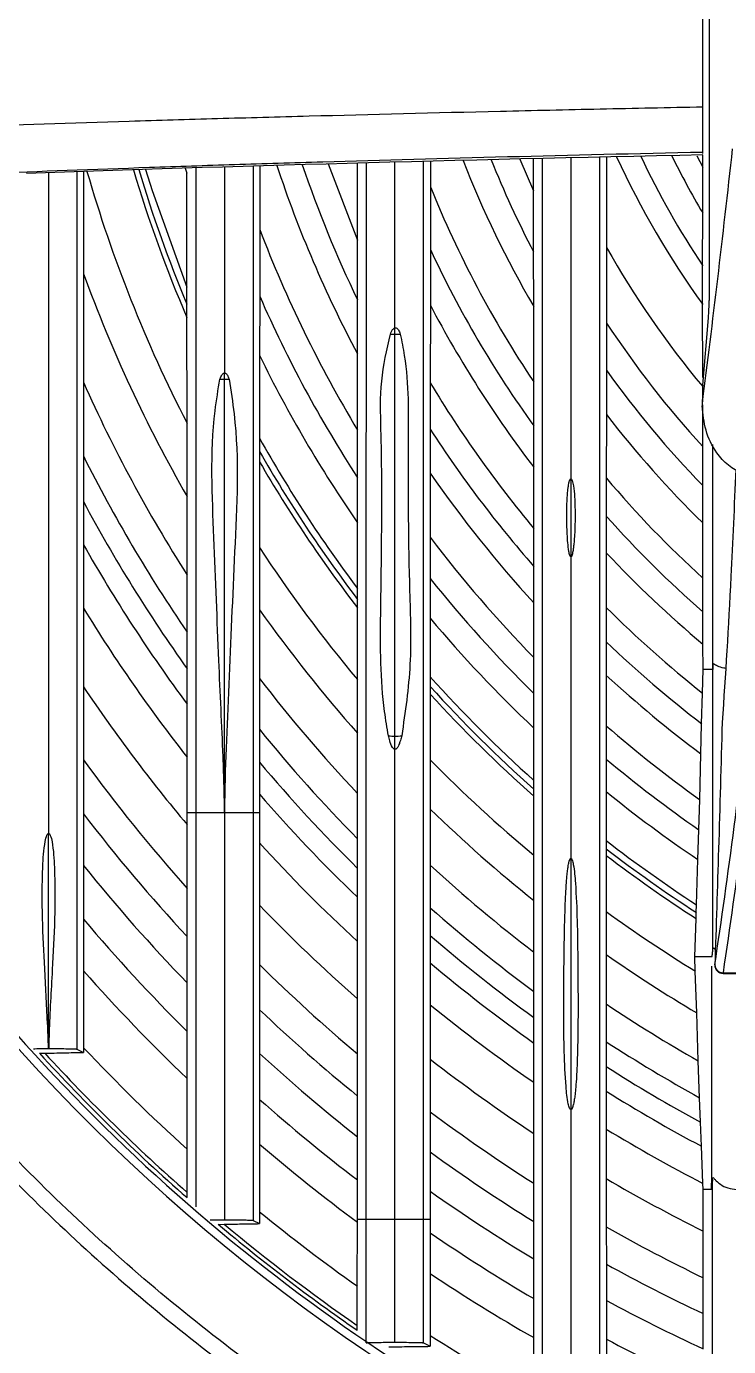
# Model space of a CAD drawing. Extents: x 9.3 to 87.2, y 0.6 to 68.8.
# Drawn here: x 78.281 to 79.558, y 23.827 to 26.228 of the extents above; entities that cross this region are included whole.
import ezdxf

# ---------------------------------------------------------------- set-up
doc = ezdxf.new("R2010")
doc.units = 0
doc.header["$MEASUREMENT"] = 0
doc.layers.add('OBJECT', color=7, linetype='CONTINUOUS')

msp = doc.modelspace()

# ---------------------------------------------------------------- linework, layer by layer
at = {"layer": 'OBJECT'}
for p, q in [((79.5222, 27.6026), (79.5222, 25.7295)), ((79.5108, 26.2035), (79.5109, 26.3994)), ((79.5108, 26.0918), (79.5108, 26.2035)), ((79.5107, 25.9966), (79.5108, 26.0918)), ((78.705, 25.9737), (78.705, 25.8586)), ((78.8293, 25.9775), (78.8827, 25.8389)), ((78.8827, 25.8389), (78.8826, 25.9787)), ((79.0154, 25.9825), (79.0154, 25.9358)), ((79.1778, 25.9865), (79.2031, 25.9284)), ((79.2031, 25.9284), (79.2031, 25.9869)), ((79.3358, 25.9899), (79.3358, 25.8259)), ((79.4998, 25.9926), (79.5107, 25.9717)), ((79.5106, 25.8884), (79.5107, 25.9717)), ((79.5107, 25.9717), (79.5107, 25.994)), ((78.3844, 25.9637), (78.3845, 25.778)), ((78.5696, 25.9699), (78.5725, 25.9605)), ((78.5725, 25.7538), (78.5725, 25.9605)), ((79.0154, 25.9358), (79.0154, 25.8218)), ((79.2031, 25.8174), (79.2031, 25.9284)), ((79.5105, 25.7923), (79.5106, 25.8884)), ((78.705, 25.8586), (78.7049, 25.7369)), ((78.8827, 25.7305), (78.8827, 25.8389)), ((79.0154, 25.8218), (79.0153, 25.721)), ((79.2032, 25.7186), (79.2031, 25.8174)), ((79.3358, 25.8259), (79.3356, 25.6884)), ((79.5105, 25.7218), (79.5105, 25.7923)), ((78.3845, 25.778), (78.3843, 25.5807)), ((78.5726, 25.7223), (78.5725, 25.7538)), ((78.7049, 25.7369), (78.7048, 25.6288)), ((78.5726, 25.6983), (78.5726, 25.7223)), ((78.8828, 25.632), (78.8827, 25.7305)), ((79.0153, 25.721), (79.0151, 25.5795)), ((79.2033, 25.5812), (79.2032, 25.7186)), ((79.5106, 25.589), (79.5105, 25.7218)), ((78.5728, 25.5062), (78.5726, 25.6983)), ((79.3356, 25.6884), (79.3355, 25.6024)), ((79.5107, 25.5756), (79.5211, 25.698)), ((78.9509, 25.6679), (78.9509, 25.6796)), ((78.9509, 24.9371), (78.9509, 25.6679)), ((78.7048, 25.6288), (78.7047, 25.4789)), ((78.8829, 25.4938), (78.8828, 25.632)), ((78.6409, 25.5862), (78.6409, 25.5974)), ((79.3355, 25.6024), (79.3354, 25.5222)), ((78.3843, 25.5807), (78.3843, 25.4466)), ((78.6409, 24.7984), (78.6409, 25.5862)), ((79.0151, 25.5795), (79.0151, 25.4951)), ((79.2034, 25.5012), (79.2033, 25.5812)), ((79.5099, 25.5416), (79.5099, 25.5375)), ((79.5106, 25.4638), (79.5106, 25.5395)), ((79.3354, 25.5222), (79.3353, 25.4063)), ((78.5728, 25.373), (78.5728, 25.5062)), ((78.883, 25.4068), (78.8829, 25.4938)), ((79.0151, 25.4951), (79.015, 25.4153)), ((79.2034, 25.4261), (79.2034, 25.5012)), ((78.7047, 25.4789), (78.7046, 25.4546)), ((78.3843, 25.4466), (78.3843, 25.3636)), ((78.7046, 25.4546), (78.7046, 25.4358)), ((79.5107, 25.3927), (79.5106, 25.4638)), ((78.7046, 25.4358), (78.7046, 25.2801)), ((79.2035, 25.3149), (79.2034, 25.4261)), ((78.883, 25.3249), (78.883, 25.4068)), ((79.015, 25.4153), (79.015, 25.299)), ((79.2709, 25.405), (79.2709, 25.2631)), ((79.3353, 25.4063), (79.3353, 25.3369)), ((78.5729, 25.2301), (78.5728, 25.373)), ((79.5107, 25.3248), (79.5107, 25.3927)), ((78.3843, 25.3636), (78.3843, 25.2852)), ((78.883, 25.2057), (78.883, 25.3249)), ((79.3353, 25.3369), (79.3353, 25.2707)), ((79.5108, 25.2245), (79.5107, 25.3248)), ((79.015, 25.299), (79.015, 25.2238)), ((79.2035, 25.246), (79.2035, 25.3149)), ((78.3843, 25.2852), (78.3844, 25.1699)), ((78.7046, 25.2801), (78.7045, 25.167)), ((79.3353, 25.2707), (79.3353, 25.1711)), ((78.5729, 25.1262), (78.5729, 25.2301)), ((79.2035, 25.1794), (79.2035, 25.246)), ((78.8829, 25.1859), (78.883, 25.2057)), ((79.015, 25.2238), (79.0149, 25.1518)), ((79.5109, 25.1635), (79.5108, 25.2245)), ((78.8829, 25.1704), (78.8829, 25.1859)), ((79.2035, 25.0803), (79.2035, 25.1794)), ((78.3844, 25.1699), (78.3845, 25.0268)), ((78.7045, 25.167), (78.7045, 25.0423)), ((78.8829, 25.0399), (78.8829, 25.1704)), ((79.3353, 25.1711), (79.3353, 25.1086)), ((79.511, 25.1044), (79.5109, 25.1635)), ((79.0149, 25.1518), (79.015, 25.0452)), ((78.5729, 25.0597), (78.5729, 25.1262)), ((79.3353, 25.1086), (79.3353, 25.0477)), ((79.5112, 25.0586), (79.511, 25.1044)), ((78.5729, 24.9955), (78.5729, 25.0597)), ((79.2035, 25.015), (79.2035, 25.0803)), ((79.5292, 24.5512), (79.5292, 25.0667)), ((78.7045, 25.0423), (78.7045, 24.9497)), ((78.8828, 24.9426), (78.8829, 25.0399)), ((79.015, 25.0452), (79.015, 25.0273)), ((79.3353, 25.0477), (79.3352, 24.9562)), ((79.5101, 25.0155), (79.5112, 25.0586)), ((79.5288, 25.0586), (79.5112, 25.0586)), ((78.3845, 25.0268), (78.3845, 24.8941)), ((79.015, 25.0273), (79.015, 25.0134)), ((79.015, 25.0134), (79.015, 24.8943)), ((79.2035, 24.9518), (79.2035, 25.015)), ((79.5087, 24.9598), (79.5101, 25.0155)), ((78.573, 24.899), (78.5729, 24.9955)), ((78.7045, 24.9497), (78.7045, 24.8898)), ((78.8828, 24.8331), (78.8828, 24.9426)), ((79.2035, 24.8569), (79.2035, 24.9518)), ((79.3352, 24.9562), (79.3352, 24.8955)), ((79.5073, 24.9051), (79.5087, 24.9598)), ((78.9509, 24.9133), (78.9509, 24.9371)), ((78.3845, 24.8941), (78.3844, 24.7958)), ((78.573, 24.7982), (78.573, 24.899)), ((79.015, 24.8943), (79.0151, 24.8044)), ((79.3352, 24.8955), (79.3352, 24.8364)), ((79.5051, 24.8223), (79.5073, 24.9051)), ((78.7045, 24.8898), (78.7044, 24.8317)), ((79.2035, 24.8409), (79.2035, 24.8569)), ((78.7044, 24.8317), (78.7044, 24.7982)), ((78.8827, 24.7506), (78.8828, 24.8331)), ((79.2035, 24.8283), (79.2035, 24.8409)), ((79.2036, 24.7206), (79.2035, 24.8283)), ((79.3352, 24.8364), (79.3351, 24.7473)), ((79.5035, 24.7669), (79.5051, 24.8223)), ((78.3844, 24.7958), (78.3844, 24.702)), ((78.573, 24.7982), (78.5889, 24.7982)), ((78.573, 24.7763), (78.573, 24.7982)), ((78.5889, 24.7982), (78.6409, 24.7982)), ((78.6409, 24.7983), (78.6409, 24.7984)), ((78.6409, 24.7982), (78.6929, 24.7982)), ((78.6929, 24.7982), (78.7044, 24.7982)), ((78.7044, 24.7982), (78.7044, 24.7435)), ((79.0151, 24.8044), (79.0151, 24.7025)), ((78.573, 24.6603), (78.573, 24.7763)), ((78.3209, 24.3692), (78.3209, 24.7604)), ((78.8827, 24.6968), (78.8827, 24.7506)), ((79.3351, 24.7473), (79.3351, 24.7322)), ((79.5019, 24.7127), (79.5035, 24.7669)), ((78.7044, 24.7435), (78.7044, 24.6302)), ((79.3351, 24.7322), (79.3351, 24.7203)), ((78.3844, 24.702), (78.3845, 24.6044)), ((79.0151, 24.7025), (79.0151, 24.6253)), ((79.2036, 24.6384), (79.2036, 24.7206)), ((79.2709, 24.7149), (79.2709, 24.2584)), ((79.3351, 24.7203), (79.3351, 24.6183)), ((79.4994, 24.6306), (79.5019, 24.7127)), ((78.8826, 24.6442), (78.8827, 24.6968)), ((78.573, 24.5729), (78.573, 24.6603)), ((78.7044, 24.6302), (78.7045, 24.522)), ((78.8826, 24.5639), (78.8826, 24.6442)), ((79.2036, 24.5445), (79.2036, 24.6384)), ((79.499, 24.6166), (79.4994, 24.6306)), ((78.3845, 24.6044), (78.3845, 24.5107)), ((79.0151, 24.6253), (79.0152, 24.5746)), ((79.3351, 24.6183), (79.3351, 24.5401)), ((79.4964, 24.5359), (79.4987, 24.6057)), ((79.4987, 24.6057), (79.499, 24.6166)), ((78.5729, 24.4887), (78.573, 24.5729)), ((78.8825, 24.4599), (78.8826, 24.5639)), ((79.0152, 24.5746), (79.0152, 24.525)), ((79.2035, 24.4729), (79.2036, 24.5445)), ((79.3351, 24.5401), (79.3352, 24.4503)), ((79.5275, 24.5359), (79.4964, 24.5359)), ((79.4972, 24.5099), (79.4964, 24.5359)), ((78.3845, 24.5107), (78.3846, 24.3707)), ((78.7045, 24.522), (78.7045, 24.4399)), ((79.0152, 24.525), (79.0152, 24.4489)), ((79.4997, 24.4341), (79.4972, 24.5099)), ((79.5326, 24.5212), (79.5326, 24.5212)), ((79.5476, 24.5071), (79.6967, 24.5071)), ((79.5476, 24.5071), (79.5476, 24.5057)), ((78.5728, 24.4004), (78.5729, 24.4887)), ((79.5476, 24.5057), (79.6967, 24.5057)), ((78.8825, 24.3597), (78.8825, 24.4599)), ((79.2035, 24.4257), (79.2035, 24.4729)), ((78.7045, 24.4399), (78.7046, 24.3605)), ((79.0152, 24.4489), (79.0152, 24.35)), ((79.3352, 24.4503), (79.3352, 24.3816)), ((79.2035, 24.3793), (79.2035, 24.4257)), ((79.5026, 24.3468), (79.4997, 24.4341)), ((78.5728, 24.3149), (78.5728, 24.4004)), ((78.3207, 24.3692), (78.3209, 24.3692)), ((78.3212, 24.3692), (78.3209, 24.3692)), ((78.3726, 24.3683), (78.3846, 24.3622)), ((78.3846, 24.3707), (78.3846, 24.3622)), ((79.2035, 24.308), (79.2035, 24.3793)), ((79.3352, 24.3816), (79.3352, 24.3363)), ((78.3043, 24.3606), (78.3139, 24.3608)), ((78.7046, 24.3605), (78.7046, 24.2768)), ((78.8825, 24.2833), (78.8825, 24.3597)), ((79.0152, 24.35), (79.0152, 24.2543)), ((79.505, 24.2797), (79.5026, 24.3468)), ((78.5727, 24.1861), (78.5728, 24.3149)), ((79.3352, 24.3363), (79.3352, 24.2916)), ((79.2034, 24.2148), (79.2035, 24.308)), ((79.3352, 24.2916), (79.3352, 24.2228)), ((78.7046, 24.2768), (78.7047, 24.1955)), ((78.8825, 24.2089), (78.8825, 24.2833)), ((79.5066, 24.2354), (79.505, 24.2797)), ((79.0152, 24.2543), (79.0152, 24.1812)), ((79.3352, 24.2228), (79.3353, 24.1327)), ((79.5083, 24.1917), (79.5066, 24.2354)), ((78.7047, 24.1955), (78.7047, 24.0726)), ((78.8825, 24.1303), (78.8825, 24.2089)), ((79.2034, 24.1243), (79.2034, 24.2148)), ((78.5727, 24.1078), (78.5727, 24.1861)), ((79.0152, 24.1812), (79.0152, 24.1098)), ((79.511, 24.1242), (79.5083, 24.1917)), ((78.8825, 24.0584), (78.8825, 24.1303)), ((79.2033, 24.0548), (79.2034, 24.1243)), ((79.3353, 24.1327), (79.3353, 24.0449)), ((79.5114, 24.1131), (79.511, 24.1242)), ((78.5727, 24.0982), (78.5727, 24.1078)), ((79.0152, 24.1098), (79.0151, 24.0584)), ((79.5269, 24.1131), (79.5114, 24.1131)), ((79.5114, 24.0373), (79.5114, 24.1131)), ((78.6929, 24.0569), (78.7047, 24.0509)), ((78.7047, 24.0726), (78.7047, 24.0509)), ((78.8824, 23.9371), (78.8825, 24.0536)), ((78.8988, 24.0584), (78.8825, 24.0584)), ((78.8825, 24.0536), (78.8825, 24.0584)), ((78.9509, 24.0584), (78.9508, 24.0584)), ((79.0151, 24.0584), (79.0027, 24.0584)), ((79.0151, 24.0584), (79.0151, 24.0342)), ((79.2033, 23.9868), (79.2033, 24.0548)), ((78.6293, 24.0496), (78.6404, 24.0498)), ((79.0151, 24.0342), (79.0151, 23.9602)), ((79.3353, 24.0449), (79.3354, 23.9774)), ((79.5114, 23.9526), (79.5114, 24.0373)), ((79.2033, 23.9145), (79.2033, 23.9868)), ((79.0151, 23.9602), (79.0152, 23.8475)), ((79.3354, 23.9774), (79.3354, 23.9113)), ((78.8824, 23.8657), (78.8824, 23.9371)), ((79.5114, 23.8874), (79.5114, 23.9526)), ((79.2032, 23.8437), (79.2033, 23.9145)), ((79.3354, 23.9113), (79.3354, 23.841)), ((79.5113, 23.8234), (79.5114, 23.8874)), ((78.8824, 23.8569), (78.8824, 23.8657)), ((78.9509, 23.8352), (78.9512, 23.8352)), ((78.9512, 23.8352), (78.9512, 23.8352)), ((79.0152, 23.8475), (79.0152, 23.8279)), ((79.2031, 23.7355), (79.2032, 23.8437)), ((79.3354, 23.841), (79.3355, 23.7719)), ((79.0026, 23.8343), (79.0152, 23.8279))]:
    msp.add_line(p, q, dxfattribs=at)
at = {"layer": 'OBJECT', "flags": 128}
msp.add_lwpolyline([(78.4973, 25.9676), (78.5091, 25.9295), (78.5725, 25.7538)], dxfattribs=at)
at = {"layer": 'OBJECT'}
for centre, radius, start, end in [((80.8209, 26.6652), 2.1962, 198.3198, 208.0616), ((80.8209, 26.6652), 2.1518, 198.6746, 205.7463), ((80.8209, 26.6652), 1.8743, 201.3106, 210.3329), ((80.8209, 26.6652), 1.8264, 201.8549, 207.6551), ((80.8209, 26.6652), 1.6146, 204.6953, 215.752), ((80.8209, 26.6652), 1.5744, 205.3309, 213.6687), ((80.8209, 26.6652), 1.5232, 206.1956, 210.6602), ((80.8209, 26.6652), 2.5293, 196.0942, 207.2724), ((80.8209, 26.6652), 2.4474, 196.5792, 203.2712), ((80.8209, 26.6652), 2.438, 196.6372, 202.7514), ((80.8209, 26.6652), 1.9472, 201.9966, 213.8277), ((80.8209, 26.6652), 2.2645, 200.8667, 211.1502), ((80.8209, 26.6652), 1.9928, 205.039, 215.739), ((80.8209, 26.6652), 1.7059, 209.4734, 219.8144), ((80.8209, 26.6652), 2.5929, 200.0089, 209.8897), ((80.8209, 26.6652), 2.3106, 203.6863, 212.997), ((80.8209, 26.6652), 2.0376, 207.6063, 217.4551), ((79.1349, 25.7281), 0.3873, 355.5511, 0.2099), ((80.8209, 26.6652), 1.7777, 213.3323, 222.5185), ((78.9509, 25.79), 0.1221, 266.1623, 270.008), ((78.9509, 25.7895), 0.1216, 269.9864, 274.5572), ((80.8209, 26.6652), 2.3562, 206.0933, 214.6675), ((80.8209, 26.6652), 1.8264, 215.5844, 224.1632), ((80.8209, 26.6652), 2.667, 203.9939, 212.5527), ((78.6409, 25.6987), 0.1125, 265.81, 270.0087), ((78.6409, 25.6987), 0.1125, 269.9912, 274.1901), ((80.8209, 26.6652), 2.107, 211.016, 219.8575), ((80.8209, 26.6652), 1.8743, 217.5763, 225.6526), ((80.8209, 26.6652), 2.1518, 212.9415, 221.2658), ((80.8209, 26.6652), 2.4261, 209.2739, 216.9845), ((80.8209, 26.6652), 2.7243, 206.5707, 214.3961), ((80.8209, 26.6652), 2.438, 209.7713, 217.3562), ((80.8209, 26.6652), 2.4474, 210.153, 217.6432), ((80.8209, 26.6652), 2.1962, 214.6881, 222.5711), ((80.8209, 26.6652), 1.9472, 220.2788, 227.7181), ((80.8209, 26.6652), 2.7624, 208.1096, 215.5343), ((80.8209, 26.6652), 1.9928, 221.8004, 228.9018), ((80.8209, 26.6652), 2.2645, 217.1071, 224.4183), ((80.8209, 26.6652), 2.8002, 209.5248, 216.6031), ((80.8209, 26.6652), 2.5293, 213.204, 219.9842), ((80.8209, 26.6652), 2.0376, 223.1891, 229.9955), ((80.8209, 26.6652), 2.3106, 218.5946, 225.5749), ((80.8209, 26.6652), 2.8588, 211.5368, 218.1558), ((80.8209, 26.6652), 2.5929, 215.2946, 221.6317), ((80.8209, 26.6652), 2.107, 225.1641, 231.5307), ((80.8209, 26.6652), 2.3562, 219.9632, 226.6517), ((80.8209, 26.6652), 2.1518, 226.337, 232.4252), ((80.8209, 26.6652), 2.667, 217.4828, 223.3891), ((80.8209, 26.6652), 2.4261, 221.8932, 228.1898), ((80.8209, 26.6652), 2.1962, 227.4335, 233.2663), ((80.8209, 26.6652), 2.9361, 213.9196, 220.0402), ((80.8209, 26.6652), 2.438, 222.2062, 228.4412), ((80.8209, 26.6652), 2.4474, 222.4482, 228.6361), ((80.8209, 26.6652), 2.7243, 219.0273, 224.6484), ((80.8209, 26.6652), 2.2645, 228.9988, 234.4745), ((78.9508, 25.0192), 0.0821, 261.7375, 270.0295), ((78.9509, 25.0191), 0.082, 269.9658, 278.5838), ((80.8209, 26.6652), 3.0121, 216.0138, 221.7301), ((80.8209, 26.6652), 2.5293, 224.4398, 230.2503), ((80.8209, 26.6652), 2.3106, 229.9862, 235.2407), ((80.8209, 26.6652), 2.7624, 219.9912, 225.4419), ((80.8209, 26.6652), 2.8002, 220.9025, 226.1971), ((80.8209, 26.6652), 2.3562, 230.9098, 235.9601), ((80.8209, 26.6652), 3.071, 217.4971, 222.946), ((80.8209, 26.6652), 2.5929, 225.858, 231.4106), ((80.8209, 26.6652), 2.4261, 232.2356, 236.9966), ((80.8209, 26.6652), 2.8588, 222.238, 227.3107), ((80.8209, 26.6652), 2.438, 232.4532, 237.1669), ((80.8209, 26.6652), 3.129, 218.861, 224.0745), ((80.8209, 26.6652), 2.667, 227.3839, 232.6688), ((80.8209, 26.6652), 2.4474, 232.622, 237.2991), ((80.8209, 26.6652), 2.9361, 223.8756, 228.6864), ((80.8209, 26.6652), 3.1911, 220.225, 225.2122), ((80.8209, 26.6652), 2.7243, 228.4847, 233.5824), ((80.8209, 26.6652), 2.5293, 234.0255, 238.4438), ((80.8209, 26.6652), 2.7624, 229.1809, 234.1628), ((80.8209, 26.6652), 2.5929, 235.0404, 239.3664), ((80.8209, 26.6652), 3.2524, 221.4869, 226.2729), ((80.8209, 26.6652), 3.0121, 225.3605, 229.9439), ((80.8209, 26.6652), 2.8002, 229.8456, 234.7186), ((79.5476, 24.5207), 0.015, 178.0533, 270), ((79.5474, 24.5219), 0.0148, 182.6865, 270.7065), ((80.8209, 26.6652), 3.42, 220.2566, 247.994), ((80.8209, 26.6652), 3.071, 226.4364, 230.8607), ((80.8209, 26.6652), 2.8588, 230.8288, 235.5438), ((80.8209, 26.6652), 2.667, 236.146, 240.3769), ((80.8209, 26.6652), 3.435, 220.5512, 269.6664), ((80.8209, 26.6652), 3.3466, 223.2827, 227.796), ((80.8209, 26.6652), 2.7243, 236.9516, 241.1173), ((80.8209, 26.6652), 3.4123, 222.4821, 228.7879), ((80.8209, 26.6652), 3.4051, 222.589, 228.6815), ((80.8209, 26.6652), 3.129, 227.4401, 231.7203), ((80.8209, 26.6652), 2.9361, 232.0485, 236.572), ((80.8209, 26.6652), 2.7624, 237.4646, 241.5908), ((80.8209, 26.6652), 2.8002, 237.9567, 242.0467), ((80.8209, 26.6652), 3.1911, 228.4563, 232.5949), ((80.8209, 26.6652), 3.0121, 233.1674, 237.5198), ((80.8209, 26.6652), 2.8588, 238.6888, 242.7283), ((80.8209, 26.6652), 3.2524, 229.4072, 233.4172), ((80.8209, 26.6652), 3.071, 233.9853, 238.2155), ((80.8209, 26.6652), 2.9361, 239.6035, 243.5134), ((80.8209, 26.6652), 3.129, 234.7532, 238.8708), ((80.8209, 26.6652), 3.3466, 230.7772, 234.6041), ((80.8209, 26.6652), 3.4123, 230.0406, 235.3827), ((80.8209, 26.6652), 3.4051, 230.1807, 235.299), ((80.8209, 26.6652), 3.1911, 235.5361, 239.5405), ((80.8209, 26.6652), 3.0121, 240.4487, 244.2307), ((80.8209, 26.6652), 3.2524, 236.2746, 240.1726), ((80.8209, 26.6652), 3.071, 241.0703, 244.759), ((80.8209, 26.6652), 3.129, 241.6567, 245.2581), ((80.8209, 26.6652), 3.3466, 237.3464, 241.0927), ((80.8209, 26.6652), 3.1911, 242.2569, 245.7696)]:
    msp.add_arc(centre, radius, start, end, dxfattribs=at)
for centre, major_axis, ratio, start_param, end_param in [((78.8413, 33.2711), (0, 10.0108), 0.105104, 3.830224, 3.900179), ((82.5729, 25.8138), (6, 0), 0.034921, 2.106369, 2.367975), ((79.5109, 25.541), (0.0001, 0.0366), 0.028557, 0.336119, 1.556192)]:
    msp.add_ellipse(centre, major_axis=major_axis, ratio=ratio, start_param=start_param, end_param=end_param, dxfattribs=at)
msp.add_open_spline([(79.5109, 26.0809), (79.5109, 26.1794), (79.5109, 26.2789), (79.5109, 26.3793)], degree=3, dxfattribs=at)
for points, knots in [([(79.5109, 26.0809), (79.4479, 26.0796), (79.3856, 26.0783), (79.2629, 26.0757), (79.2024, 26.0743), (79.0234, 26.0702), (78.9074, 26.0672), (78.7384, 26.0627), (78.6829, 26.0612), (78.5738, 26.0581), (78.5203, 26.0565), (78.3626, 26.0517), (78.2614, 26.0484), (78.164, 26.0452)], [0, 0, 0, 0, 0.125, 0.125, 0.25, 0.25, 0.5, 0.5, 0.625, 0.625, 0.75, 0.75, 1, 1, 1, 1]), ([(79.5109, 25.9992), (79.5109, 25.9996), (79.5109, 26.0017), (79.5109, 26.0072), (79.5109, 26.0095), (79.5109, 26.0149), (79.5109, 26.018), (79.5109, 26.025), (79.5109, 26.0288), (79.5109, 26.0374), (79.5109, 26.0422), (79.5109, 26.0572), (79.5109, 26.0686), (79.5109, 26.0809)], [0, 0, 0, 0, 0.25, 0.25, 0.375, 0.375, 0.5, 0.5, 0.625, 0.625, 0.75, 0.75, 1, 1, 1, 1]), ([(78.2109, 25.9606), (78.305, 25.9644), (78.4028, 25.968), (78.5549, 25.9732), (78.6066, 25.975), (78.7117, 25.9783), (78.7653, 25.98), (79.0372, 25.9881), (79.2674, 25.9939), (79.5109, 25.9992)], [0, 0, 0, 0, 0.25, 0.25, 0.375, 0.375, 0.5, 0.5, 1, 1, 1, 1]), ([(78.6409, 25.9719), (78.6409, 25.9182), (78.6409, 25.7895), (78.6409, 25.6682), (78.6409, 25.5974)], [0, 0, 0, 0, 0.417268, 1, 1, 1, 1]), ([(78.6929, 25.9734), (78.6929, 25.9035), (78.6929, 25.7409), (78.6929, 25.5018), (78.6929, 25.2516), (78.6929, 25.0153), (78.6929, 24.8702), (78.6929, 24.7982)], [0, 0, 0, 0, 0.160838, 0.374199, 0.588305, 0.795703, 1, 1, 1, 1]), ([(78.8988, 24.0584), (78.8988, 24.1479), (78.8988, 24.3237), (78.8988, 24.6046), (78.8988, 24.8839), (78.8988, 25.1572), (78.8988, 25.428), (78.8989, 25.6976), (78.8989, 25.8866), (78.8989, 25.9792)], [0, 0, 0, 0, 0.1690389, 0.3322815, 0.4841992, 0.6215557, 0.7505927, 0.8777752, 1, 1, 1, 1]), ([(78.9509, 25.6796), (78.9509, 25.7633), (78.9509, 25.8615), (78.9509, 25.9654), (78.9509, 25.9807)], [0, 0, 0, 0, 0.853276, 1, 1, 1, 1]), ([(79.0027, 24.0584), (79.0027, 24.1479), (79.0027, 24.3237), (79.0027, 24.6046), (79.0027, 24.8839), (79.0028, 25.1572), (79.0028, 25.428), (79.0028, 25.6986), (79.0028, 25.8885), (79.0028, 25.9821)], [0, 0, 0, 0, 0.168819, 0.331849, 0.48357, 0.620747, 0.749617, 0.876634, 1, 1, 1, 1]), ([(79.2191, 23.6512), (79.2191, 23.7183), (79.2191, 23.8561), (79.2191, 24.0736), (79.2191, 24.2944), (79.2191, 24.514), (79.2191, 24.7422), (79.2191, 24.9716), (79.2191, 25.2129), (79.2191, 25.4597), (79.2191, 25.7157), (79.2191, 25.8993), (79.2191, 25.9872)], [0, 0, 0, 0, 0.108426, 0.222835, 0.329127, 0.427665, 0.525401, 0.629364, 0.717233, 0.810592, 0.909351, 1, 1, 1, 1]), ([(79.2709, 25.9884), (79.2709, 25.9642), (79.2709, 25.8475), (79.2709, 25.6506), (79.2709, 25.4857), (79.2709, 25.405)], [0, 0, 0, 0, 0.118166, 0.568534, 1, 1, 1, 1]), ([(79.3226, 25.9896), (79.3226, 25.9142), (79.3226, 25.7462), (79.3226, 25.5065), (79.3226, 25.2665), (79.3226, 25.0481), (79.3226, 24.8519), (79.3226, 24.6603), (79.3226, 24.4638), (79.3226, 24.2576), (79.3226, 24.0488), (79.3226, 23.8373), (79.3226, 23.7012), (79.3226, 23.632)], [0, 0, 0, 0, 0.07671, 0.17069, 0.2599, 0.344156, 0.423483, 0.498142, 0.588778, 0.681635, 0.782036, 0.889234, 1, 1, 1, 1]), ([(78.3209, 25.9615), (78.3209, 25.8761), (78.3209, 25.6934), (78.3209, 25.4347), (78.3209, 25.1811), (78.3209, 24.9556), (78.3209, 24.8229), (78.3209, 24.7604)], [0, 0, 0, 0, 0.193315, 0.413294, 0.628632, 0.825208, 1, 1, 1, 1]), ([(78.3726, 25.9633), (78.3726, 25.8998), (78.3726, 25.7448), (78.3726, 25.5182), (78.3726, 25.2816), (78.3726, 25.0581), (78.3726, 24.8556), (78.3726, 24.6739), (78.3726, 24.513), (78.3726, 24.4155), (78.3726, 24.3683)], [0, 0, 0, 0, 0.103087, 0.252059, 0.393075, 0.524282, 0.66416, 0.786844, 0.896704, 1, 1, 1, 1]), ([(78.5889, 25.9704), (78.5889, 25.9015), (78.5889, 25.7399), (78.5889, 25.5018), (78.5889, 25.2516), (78.5889, 25.0153), (78.5889, 24.8702), (78.5889, 24.7982)], [0, 0, 0, 0, 0.158929, 0.372775, 0.587368, 0.795239, 1, 1, 1, 1]), ([(78.939, 24.938), (78.9366, 24.9526), (78.9241, 25.0255), (78.9246, 25.1803), (78.9282, 25.3522), (78.9256, 25.4953), (78.923, 25.5828), (78.9362, 25.6398), (78.9427, 25.6682)], [0, 0, 0, 0, 0.0627587, 0.3135991, 0.6552939, 0.7707192, 0.8860508, 1, 1, 1, 1]), ([(78.9427, 25.6682), (78.9433, 25.6697), (78.9444, 25.6729), (78.9465, 25.6766), (78.9487, 25.6787), (78.95, 25.6794), (78.9507, 25.6795), (78.9509, 25.6796)], [0, 0, 0, 0, 0.3497868, 0.7174089, 0.858887, 0.9664999, 1, 1, 1, 1]), ([(78.9509, 25.6796), (78.9513, 25.6796), (78.9522, 25.6797), (78.9536, 25.6793), (78.9554, 25.6781), (78.9583, 25.6745), (78.9596, 25.6709), (78.9606, 25.6683)], [0, 0, 0, 0, 0.073343, 0.146516, 0.25784, 0.467129, 1, 1, 1, 1]), ([(78.9606, 25.6683), (78.9632, 25.6553), (78.9762, 25.5904), (78.9742, 25.43), (78.9753, 25.2434), (78.9823, 25.0678), (78.9695, 24.9812), (78.9632, 24.9381)], [0, 0, 0, 0, 0.0523947, 0.2610056, 0.6291967, 0.8150945, 1, 1, 1, 1]), ([(78.6326, 25.5865), (78.6331, 25.5879), (78.6341, 25.5906), (78.6357, 25.5938), (78.6376, 25.596), (78.639, 25.597), (78.6402, 25.5974), (78.6407, 25.5974), (78.6409, 25.5974)], [0, 0, 0, 0, 0.310389, 0.628913, 0.761248, 0.894698, 0.970341, 1, 1, 1, 1]), ([(78.6409, 25.5974), (78.6413, 25.5974), (78.6422, 25.5973), (78.6437, 25.5965), (78.6463, 25.5938), (78.6479, 25.5901), (78.6489, 25.5872), (78.6491, 25.5865)], [0, 0, 0, 0, 0.074163, 0.16958, 0.336542, 0.837581, 1, 1, 1, 1]), ([(78.6409, 24.7983), (78.6409, 24.7984), (78.6409, 24.7985), (78.6409, 24.7988), (78.6409, 24.7992), (78.6409, 24.8006), (78.6409, 24.8039), (78.6408, 24.811), (78.6405, 24.8251), (78.6398, 24.8553), (78.6371, 24.9382), (78.6295, 25.0863), (78.6225, 25.2963), (78.6135, 25.4713), (78.6294, 25.5672), (78.6326, 25.5865)], [0, 0, 0, 0, 0.000262, 0.000524, 0.001048, 0.002095, 0.006286, 0.014668, 0.031432, 0.064959, 0.138785, 0.369256, 0.649154, 0.929435, 1, 1, 1, 1]), ([(78.6491, 25.5865), (78.6525, 25.5655), (78.6692, 25.461), (78.6585, 25.2705), (78.649, 25.0294), (78.6415, 24.8758), (78.6409, 24.8008), (78.6409, 24.7993), (78.6409, 24.7988), (78.6409, 24.7985), (78.6409, 24.7984), (78.6409, 24.7984)], [0, 0, 0, 0, 0.076843, 0.381826, 0.687453, 0.993014, 0.997771, 0.99896, 0.999554, 0.999851, 1, 1, 1, 1]), ([(79.6123, 25.4101), (79.6023, 25.4111), (79.5825, 25.4131), (79.556, 25.429), (79.5319, 25.4552), (79.5141, 25.4926), (79.5113, 25.5226), (79.5099, 25.5375)], [0, 0, 0, 0, 0.164475, 0.328634, 0.500073, 0.752161, 1, 1, 1, 1]), ([(79.5288, 25.0586), (79.5288, 25.0586), (79.5288, 25.1157), (79.5289, 25.2335), (79.529, 25.3713), (79.529, 25.4521), (79.529, 25.4675)], [0, 0, 0, 0, 0.000005, 0.445528, 0.894144, 1, 1, 1, 1]), ([(79.5706, 25.4223), (79.5679, 25.3564), (79.5612, 25.1935), (79.5517, 25.0486), (79.5461, 24.9622)], [0, 0, 0, 0, 0.404264, 1, 1, 1, 1]), ([(79.2709, 25.2631), (79.2708, 25.2631), (79.2706, 25.2631), (79.2703, 25.2633), (79.2697, 25.264), (79.2683, 25.2673), (79.2657, 25.2809), (79.264, 25.3052), (79.2632, 25.3342), (79.2635, 25.3576), (79.2643, 25.3733), (79.2652, 25.3839), (79.2661, 25.391), (79.2669, 25.3958), (79.2676, 25.399), (79.2682, 25.4011), (79.2688, 25.4026), (79.2693, 25.4036), (79.2697, 25.4043), (79.2702, 25.4048), (79.2705, 25.405), (79.2708, 25.405), (79.2709, 25.405)], [0, 0, 0, 0, 0.001356, 0.003124, 0.006403, 0.020434, 0.07584, 0.296521, 0.526308, 0.680607, 0.784301, 0.854058, 0.901049, 0.932764, 0.954227, 0.968808, 0.978774, 0.985651, 0.992508, 0.995405, 0.998332, 1, 1, 1, 1]), ([(79.2709, 25.405), (79.271, 25.405), (79.2713, 25.405), (79.2717, 25.4047), (79.2725, 25.4038), (79.2743, 25.3996), (79.2773, 25.3824), (79.2785, 25.356), (79.2785, 25.3263), (79.2777, 25.3053), (79.2767, 25.2912), (79.2758, 25.2818), (79.2749, 25.2755), (79.2742, 25.2713), (79.2736, 25.2684), (79.2731, 25.2665), (79.2726, 25.2653), (79.2723, 25.2644), (79.2719, 25.2638), (79.2716, 25.2634), (79.2713, 25.2632), (79.2711, 25.2631), (79.2709, 25.2631), (79.2709, 25.2631)], [0, 0, 0, 0, 0.002022, 0.004559, 0.009359, 0.026708, 0.095535, 0.369717, 0.576053, 0.71465, 0.80773, 0.870257, 0.912291, 0.940584, 0.959667, 0.972579, 0.98136, 0.987374, 0.991542, 0.995972, 0.997746, 0.999219, 1, 1, 1, 1]), ([(79.5326, 24.5212), (79.5447, 24.6033), (79.5688, 24.7676), (79.6013, 25.0621), (79.6195, 25.2886), (79.6292, 25.4097)], [0, 0, 0, 0, 0.317095, 0.63522, 1, 1, 1, 1]), ([(79.6402, 25.3514), (79.6318, 25.2459), (79.6149, 25.0352), (79.5838, 24.7544), (79.5597, 24.5896), (79.5476, 24.5071)], [0, 0, 0, 0, 0.33345, 0.666185, 1, 1, 1, 1]), ([(79.2709, 25.2631), (79.2709, 25.152), (79.2709, 24.9608), (79.2709, 24.7876), (79.2709, 24.7149)], [0, 0, 0, 0, 0.580628, 1, 1, 1, 1]), ([(79.5292, 25.0667), (79.5291, 25.0651), (79.529, 25.0626), (79.5289, 25.0601), (79.5288, 25.0589), (79.5288, 25.0587), (79.5288, 25.0586)], [0, 0, 0, 0, 0.489994, 0.764317, 0.916248, 1, 1, 1, 1]), ([(79.5292, 25.0667), (79.5293, 25.0674), (79.5293, 25.0687), (79.5299, 25.0692), (79.5316, 25.0684), (79.537, 25.065), (79.5449, 25.0621), (79.5509, 25.0612), (79.552, 25.061)], [0, 0, 0, 0, 0.070913, 0.143143, 0.234369, 0.587844, 0.924673, 1, 1, 1, 1]), ([(79.5461, 24.9622), (79.5439, 24.8855), (79.5398, 24.7385), (79.535, 24.5915), (79.5326, 24.5212)], [0, 0, 0, 0, 0.5216592, 1, 1, 1, 1]), ([(76.9827, 24.9342), (77.0946, 24.7699), (77.2161, 24.613), (77.4126, 24.3888), (77.4804, 24.3161), (77.62, 24.1751), (77.692, 24.1067), (77.8031, 24.0074), (77.8407, 23.9749), (77.9167, 23.911), (77.9551, 23.8798), (78.0716, 23.7878), (78.151, 23.7289), (78.3941, 23.5597), (78.563, 23.4567), (78.7388, 23.3638)], [0, 0, 0, 0, 0.25, 0.25, 0.375, 0.375, 0.5, 0.5, 0.5625, 0.5625, 0.625, 0.625, 0.75, 0.75, 1, 1, 1, 1]), ([(78.7369, 23.369), (78.6933, 23.3921), (78.65, 23.4158), (78.5642, 23.4647), (78.5217, 23.4897), (78.3954, 23.5668), (78.3126, 23.6208), (78.0697, 23.7903), (77.9152, 23.9128), (77.7315, 24.0776), (77.6952, 24.1112), (77.6238, 24.1793), (77.5886, 24.2139), (77.4848, 24.3191), (77.4177, 24.3914), (77.288, 24.54), (77.2253, 24.6165), (77.1048, 24.7729), (77.047, 24.8529), (76.9916, 24.9347)], [0, 0, 0, 0, 0.0625, 0.0625, 0.125, 0.125, 0.25, 0.25, 0.5, 0.5, 0.5625, 0.5625, 0.625, 0.625, 0.75, 0.75, 0.875, 0.875, 1, 1, 1, 1]), ([(77.0089, 24.9328), (77.0635, 24.8513), (77.1207, 24.7715), (77.2398, 24.6157), (77.3016, 24.5398), (77.4935, 24.3184), (77.6303, 24.1788), (77.8123, 24.0147), (77.8493, 23.9824), (77.9241, 23.9191), (77.9619, 23.8881), (78.0767, 23.7967), (78.1551, 23.7382), (78.3955, 23.57), (78.5634, 23.4674), (78.7367, 23.3756)], [0, 0, 0, 0, 0.125, 0.125, 0.25, 0.25, 0.5, 0.5, 0.5625, 0.5625, 0.625, 0.625, 0.75, 0.75, 1, 1, 1, 1]), ([(78.7371, 23.3788), (78.5642, 23.4704), (78.3971, 23.5726), (78.1567, 23.7408), (78.0785, 23.7993), (77.9258, 23.9209), (77.8512, 23.9842), (77.6335, 24.1807), (77.4974, 24.3199), (77.3065, 24.5406), (77.2451, 24.6162), (77.1268, 24.7714), (77.0698, 24.8511), (77.0155, 24.9324)], [0, 0, 0, 0, 0.25, 0.25, 0.375, 0.375, 0.5, 0.5, 0.75, 0.75, 0.875, 0.875, 1, 1, 1, 1]), ([(77.0406, 24.9202), (77.0948, 24.84), (77.1514, 24.7615), (77.2689, 24.6086), (77.3299, 24.5341), (77.5194, 24.3166), (77.6544, 24.1795), (77.9421, 23.9212), (78.0935, 23.8012), (78.3314, 23.6354), (78.4124, 23.5827), (78.5776, 23.4821), (78.6618, 23.4344), (78.7472, 23.3892)], [0, 0, 0, 0, 0.125, 0.125, 0.25, 0.25, 0.5, 0.5, 0.75, 0.75, 0.875, 0.875, 1, 1, 1, 1]), ([(78.9509, 24.9133), (78.9505, 24.9133), (78.9497, 24.9135), (78.948, 24.9146), (78.9444, 24.9195), (78.9417, 24.9278), (78.9398, 24.935), (78.939, 24.938)], [0, 0, 0, 0, 0.032723, 0.076597, 0.191829, 0.659607, 1, 1, 1, 1]), ([(78.9632, 24.9381), (78.9624, 24.9352), (78.9612, 24.9304), (78.9592, 24.9243), (78.9576, 24.9203), (78.956, 24.9173), (78.9547, 24.9153), (78.9533, 24.914), (78.9522, 24.9134), (78.9514, 24.9133), (78.951, 24.9133), (78.9509, 24.9133)], [0, 0, 0, 0, 0.316364, 0.531026, 0.677706, 0.778955, 0.877451, 0.925781, 0.962938, 0.989159, 1, 1, 1, 1]), ([(78.7302, 23.4111), (78.6475, 23.4557), (78.5663, 23.5027), (78.4069, 23.6017), (78.3286, 23.6538), (78.0994, 23.8168), (77.9539, 23.9345), (77.7809, 24.0931), (77.7467, 24.1254), (77.6796, 24.1908), (77.6467, 24.224), (77.5493, 24.325), (77.4866, 24.3942), (77.3656, 24.5364), (77.3073, 24.6093), (77.1951, 24.759), (77.1411, 24.8358), (77.0895, 24.9142)], [0, 0, 0, 0, 0.125, 0.125, 0.25, 0.25, 0.5, 0.5, 0.5625, 0.5625, 0.625, 0.625, 0.75, 0.75, 0.875, 0.875, 1, 1, 1, 1]), ([(78.9509, 24.0586), (78.9509, 24.1351), (78.9509, 24.2863), (78.9509, 24.5114), (78.9509, 24.7193), (78.9509, 24.8499), (78.9509, 24.9133)], [0, 0, 0, 0, 0.2943602, 0.581245, 0.7968207, 1, 1, 1, 1]), ([(78.5889, 24.7982), (78.5889, 24.7243), (78.5889, 24.5766), (78.5889, 24.3341), (78.5889, 24.1754), (78.5889, 24.0815)], [0, 0, 0, 0, 0.29016, 0.5801747, 1, 1, 1, 1]), ([(78.6409, 24.7983), (78.6409, 24.7983), (78.6409, 24.7983), (78.6409, 24.7982), (78.6409, 24.7982)], [0, 0, 0, 0, 0.559654, 1, 1, 1, 1]), ([(78.6409, 24.7982), (78.6409, 24.7244), (78.6409, 24.5768), (78.6409, 24.3261), (78.6409, 24.1596), (78.6409, 24.0578)], [0, 0, 0, 0, 0.280082, 0.560024, 1, 1, 1, 1]), ([(78.6929, 24.7982), (78.6929, 24.7243), (78.6929, 24.5765), (78.6929, 24.3255), (78.6929, 24.1588), (78.6929, 24.0569)], [0, 0, 0, 0, 0.2800818, 0.5600234, 1, 1, 1, 1]), ([(78.3207, 24.3692), (78.3204, 24.3802), (78.32, 24.395), (78.3179, 24.4429), (78.3125, 24.54), (78.307, 24.6524), (78.3123, 24.7343), (78.3164, 24.7545), (78.3189, 24.7592), (78.3199, 24.7601), (78.3204, 24.7604), (78.3208, 24.7604), (78.3209, 24.7604)], [0, 0, 0, 0, 0.088245, 0.118125, 0.378819, 0.844416, 0.960972, 0.990304, 0.996462, 0.998268, 0.999252, 1, 1, 1, 1]), ([(78.3209, 24.7604), (78.321, 24.7604), (78.3214, 24.7604), (78.322, 24.7601), (78.3231, 24.759), (78.3255, 24.754), (78.3297, 24.7337), (78.3346, 24.6513), (78.3293, 24.5335), (78.3225, 24.4256), (78.3214, 24.3786), (78.3212, 24.3692)], [0, 0, 0, 0, 0.0008549, 0.0019252, 0.0039586, 0.0113595, 0.0407169, 0.157652, 0.6248398, 0.9250076, 1, 1, 1, 1]), ([(79.2709, 24.2584), (79.2708, 24.2584), (79.2705, 24.2585), (79.2701, 24.2587), (79.2692, 24.2594), (79.2675, 24.2627), (79.2642, 24.2764), (79.2587, 24.3316), (79.2576, 24.4307), (79.2582, 24.5373), (79.2599, 24.612), (79.2612, 24.646), (79.2626, 24.6688), (79.2638, 24.6841), (79.265, 24.6944), (79.266, 24.7013), (79.2669, 24.7059), (79.2676, 24.709), (79.2682, 24.7111), (79.2688, 24.7125), (79.2692, 24.7134), (79.2696, 24.7141), (79.27, 24.7146), (79.2704, 24.7148), (79.2707, 24.7149), (79.2708, 24.7149), (79.2709, 24.7149)], [0, 0, 0, 0, 0.000522, 0.001189, 0.002443, 0.006958, 0.024865, 0.096172, 0.38105, 0.68937, 0.791599, 0.860055, 0.905918, 0.936664, 0.957292, 0.971146, 0.980464, 0.986744, 0.99099, 0.993874, 0.995846, 0.997211, 0.998641, 0.999215, 0.999698, 1, 1, 1, 1]), ([(79.2709, 24.7149), (79.271, 24.7149), (79.2712, 24.7149), (79.2716, 24.7147), (79.2724, 24.714), (79.274, 24.7103), (79.2771, 24.6955), (79.2821, 24.6354), (79.2833, 24.5473), (79.2841, 24.4409), (79.2834, 24.3696), (79.2814, 24.3224), (79.28, 24.3011), (79.2786, 24.2869), (79.2773, 24.2773), (79.2762, 24.271), (79.2752, 24.2667), (79.2744, 24.2638), (79.2737, 24.2619), (79.2732, 24.2606), (79.2726, 24.2597), (79.2722, 24.2591), (79.2717, 24.2587), (79.2713, 24.2585), (79.271, 24.2585), (79.2709, 24.2584)], [0, 0, 0, 0, 0.000435, 0.000993, 0.002039, 0.006642, 0.024814, 0.097193, 0.386386, 0.588581, 0.793128, 0.860987, 0.906473, 0.936983, 0.957465, 0.971232, 0.980501, 0.986757, 0.990995, 0.993881, 0.995864, 0.99774, 0.998586, 0.99944, 1, 1, 1, 1]), ([(79.5275, 24.5359), (79.5278, 24.5379), (79.5284, 24.5416), (79.5289, 24.5481), (79.5292, 24.5512)], [0, 0, 0, 0, 0.513569, 1, 1, 1, 1]), ([(79.5292, 24.5512), (79.5292, 24.5514), (79.5293, 24.5522), (79.5298, 24.5526), (79.5309, 24.5516), (79.5327, 24.5502), (79.5335, 24.5496)], [0, 0, 0, 0, 0.0778301, 0.35273, 0.7010027, 1, 1, 1, 1]), ([(79.5269, 24.1131), (79.5269, 24.1131), (79.5269, 24.1255), (79.527, 24.1954), (79.5273, 24.3215), (79.5274, 24.4515), (79.5275, 24.5188)], [0, 0, 0, 0, 0.000003, 0.10761, 0.538124, 1, 1, 1, 1]), ([(78.2932, 24.369), (78.2941, 24.369), (78.2993, 24.3691), (78.3093, 24.3691), (78.3179, 24.3692), (78.3207, 24.3692)], [0, 0, 0, 0, 0.1126118, 0.7101445, 1, 1, 1, 1]), ([(78.3212, 24.3692), (78.3279, 24.3691), (78.3404, 24.3691), (78.3545, 24.369), (78.3648, 24.3687), (78.3712, 24.3685), (78.3722, 24.3683), (78.3726, 24.3683)], [0, 0, 0, 0, 0.25, 0.468549, 0.618645, 0.8424, 1, 1, 1, 1]), ([(78.3139, 24.3608), (78.3255, 24.361), (78.349, 24.3615), (78.3726, 24.362), (78.3846, 24.3622)], [0, 0, 0, 0, 0.492137, 1, 1, 1, 1]), ([(79.2709, 24.2584), (79.2709, 24.2001), (79.2709, 24.0799), (79.2709, 23.8688), (79.2709, 23.7232), (79.2709, 23.6329)], [0, 0, 0, 0, 0.2635522, 0.5429809, 1, 1, 1, 1]), ([(78.8736, 23.6676), (78.8129, 23.7069), (78.7535, 23.7481), (78.6372, 23.8339), (78.5804, 23.8785), (78.4146, 24.0171), (78.3098, 24.116), (78.2109, 24.2214)], [0, 0, 0, 0, 0.25, 0.25, 0.5, 0.5, 1, 1, 1, 1]), ([(78.2109, 24.1782), (78.3079, 24.0766), (78.4103, 23.9812), (78.5721, 23.8471), (78.6274, 23.8039), (78.7406, 23.7207), (78.7984, 23.6808), (78.8573, 23.6426)], [0, 0, 0, 0, 0.5, 0.5, 0.75, 0.75, 1, 1, 1, 1]), ([(79.5284, 24.1317), (79.5282, 24.1279), (79.5278, 24.1204), (79.5272, 24.1155), (79.5269, 24.1131)], [0, 0, 0, 0, 0.498859, 1, 1, 1, 1]), ([(79.5284, 24.1317), (79.5284, 24.132), (79.5286, 24.1336), (79.529, 24.1352), (79.5311, 24.1333), (79.5359, 24.1276), (79.5453, 24.1201), (79.56, 24.1138), (79.5712, 24.1133), (79.5768, 24.113)], [0, 0, 0, 0, 0.040977, 0.17211, 0.285127, 0.396954, 0.598358, 0.799165, 1, 1, 1, 1]), ([(79.5284, 24.1131), (79.5284, 24.1131), (79.5284, 24.119), (79.5284, 24.1254), (79.5284, 24.1317)], [0, 0, 0, 0, 0.000082, 1, 1, 1, 1]), ([(79.5281, 23.4936), (79.5281, 23.5092), (79.5281, 23.6026), (79.5282, 23.7503), (79.5283, 23.9455), (79.5284, 24.0525), (79.5284, 24.1131), (79.5284, 24.1131)], [0, 0, 0, 0, 0.0808627, 0.4832131, 0.7414993, 0.9999975, 1, 1, 1, 1]), ([(78.615, 24.0577), (78.6153, 24.0577), (78.62, 24.0578), (78.6294, 24.0578), (78.6381, 24.0578), (78.6409, 24.0578)], [0, 0, 0, 0, 0.037026, 0.683629, 1, 1, 1, 1]), ([(78.6404, 24.0498), (78.651, 24.05), (78.6723, 24.0504), (78.6938, 24.0507), (78.7047, 24.0509)], [0, 0, 0, 0, 0.495838, 1, 1, 1, 1]), ([(78.6409, 24.0578), (78.6457, 24.0578), (78.6562, 24.0578), (78.6712, 24.0577), (78.6836, 24.0575), (78.6912, 24.0572), (78.6923, 24.057), (78.6929, 24.0569)], [0, 0, 0, 0, 0.178816, 0.392011, 0.607322, 0.826628, 1, 1, 1, 1]), ([(78.8987, 23.8343), (78.8987, 23.8753), (78.8987, 23.9486), (78.8988, 24.0248), (78.8988, 24.0584)], [0, 0, 0, 0, 0.559723, 1, 1, 1, 1]), ([(78.9508, 24.0584), (78.9435, 24.0585), (78.9285, 24.0585), (78.9113, 24.0586), (78.901, 24.0585), (78.8995, 24.0584), (78.8988, 24.0584)], [0, 0, 0, 0, 0.270415, 0.561725, 0.788827, 1, 1, 1, 1]), ([(78.9509, 24.0584), (78.9509, 24.0584), (78.9508, 24.0584), (78.9508, 24.0584), (78.9508, 24.0584)], [0, 0, 0, 0, 0.558241, 1, 1, 1, 1]), ([(78.9509, 24.0584), (78.9509, 24.0584), (78.9509, 24.0585), (78.9509, 24.0586), (78.9509, 24.0586)], [0, 0, 0, 0, 0.559885, 1, 1, 1, 1]), ([(79.0027, 24.0584), (79.0016, 24.0584), (78.9992, 24.0583), (78.9852, 24.0583), (78.9681, 24.0583), (78.9565, 24.0584), (78.9509, 24.0584)], [0, 0, 0, 0, 0.270087, 0.561688, 0.788984, 1, 1, 1, 1]), ([(78.9509, 23.8352), (78.9509, 23.8761), (78.9509, 23.9491), (78.9509, 24.025), (78.9509, 24.0584)], [0, 0, 0, 0, 0.559712, 1, 1, 1, 1]), ([(79.0026, 23.8343), (79.0027, 23.8753), (79.0027, 23.9486), (79.0027, 24.0248), (79.0027, 24.0584)], [0, 0, 0, 0, 0.559723, 1, 1, 1, 1]), ([(78.8987, 23.8343), (78.8995, 23.8344), (78.9011, 23.8346), (78.911, 23.8349), (78.925, 23.8351), (78.9392, 23.8352), (78.948, 23.8352), (78.9509, 23.8352)], [0, 0, 0, 0, 0.225897, 0.451559, 0.67403, 0.8918, 1, 1, 1, 1]), ([(78.9512, 23.8352), (78.9569, 23.8352), (78.9684, 23.8352), (78.9836, 23.835), (78.9953, 23.8348), (79.0014, 23.8345), (79.0023, 23.8344), (79.0026, 23.8343)], [0, 0, 0, 0, 0.21405, 0.428361, 0.645491, 0.867145, 1, 1, 1, 1]), ([(78.9512, 23.8352), (78.9512, 23.8352), (78.9512, 23.8352), (78.9512, 23.8352), (78.9512, 23.8352), (78.9512, 23.8352), (78.9512, 23.8352), (78.9512, 23.8352), (78.9512, 23.8352), (78.9512, 23.8352), (78.9512, 23.8352), (78.9512, 23.8352), (78.9512, 23.8352), (78.9512, 23.8352)], [0, 0, 0, 0, 0.150208, 0.268069, 0.369943, 0.425693, 0.46394, 0.488399, 0.511319, 0.535778, 0.574025, 0.681679, 1, 1, 1, 1]), ([(78.9398, 23.8268), (78.9523, 23.827), (78.9774, 23.8274), (79.0026, 23.8277), (79.0152, 23.8279)], [0, 0, 0, 0, 0.501845, 1, 1, 1, 1])]:
    msp.add_open_spline(points, degree=3, knots=knots, dxfattribs=at)

doc.saveas('drawing.dxf')
